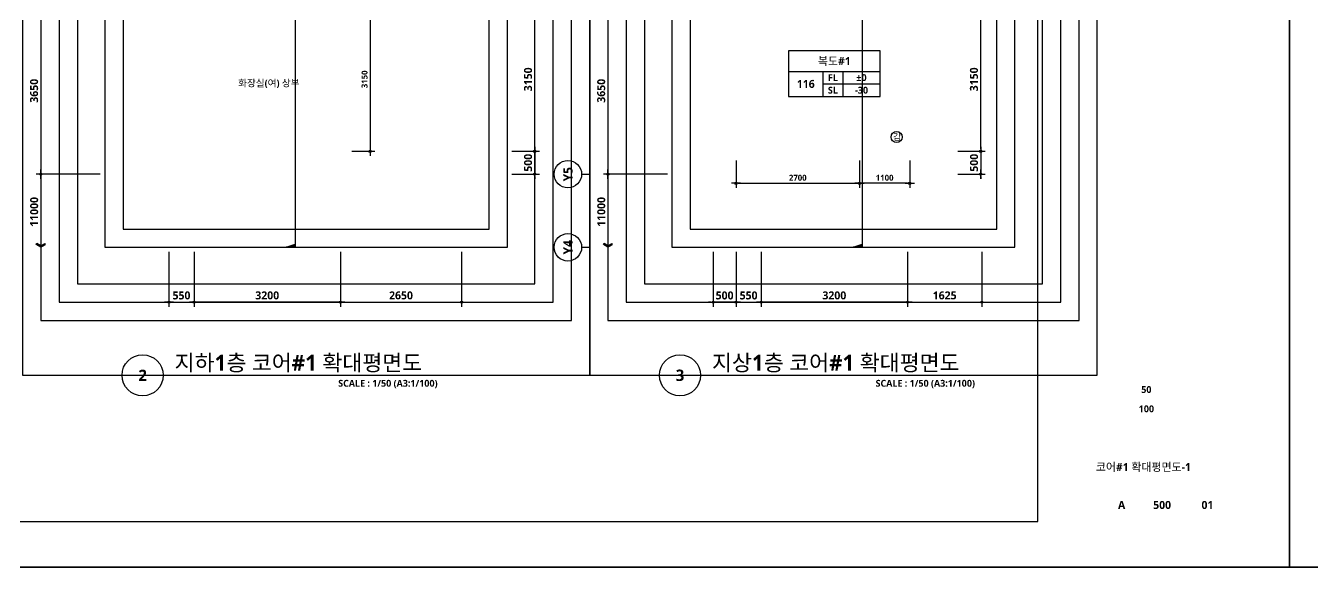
# Model space of a CAD drawing. Header units: millimetres. Extents: x -12482 to 126000, y 0 to 220200.
# Drawn here: x 14369 to 42500, y 0 to 11848 of the extents above; entities that cross this region are included whole.
import ezdxf
from ezdxf.enums import TextEntityAlignment as Align

# ---------------------------------------------------------------- set-up
doc = ezdxf.new("R2010")
doc.units = ezdxf.units.MM
doc.header["$LTSCALE"] = 60
doc.linetypes.add('CEN', pattern=[62, 60, -1, 0, -1])
doc.layers.get('Defpoints').update_dxf_attribs({"color": 153})
for name, color, linetype in [('A-ANNO-DIM', 4, 'Continuous'), ('A-ANNO-GRA1', 7, 'Continuous'), ('A-ANNO-SYMB', 7, 'Continuous'), ('A-ANNO-TEXT1', 7, 'Continuous'), ('A-ANNO-TEXT2', 3, 'Continuous'), ('A-ANNO-TITL', 7, 'Continuous'), ('A-ST-AXIS-BUB', 7, 'Continuous'), ('A-ST-AXIS-DIM', 7, 'Continuous'), ('AA-MKXX', 3, 'Continuous'), ('AA-XXXX-TXT1', 2, 'Continuous')]:
    doc.layers.add(name, color=color, linetype=linetype)
for name, color, linetype, plot in [('Defpoint', 161, 'Continuous', False), ('G(그리드1)', 185, 'Continuous', False), ('G(그리드2)', 235, 'Continuous', False)]:
    doc.layers.add(name, color=color, linetype=linetype, plot=plot)
doc.styles.add('2020음성 1차', font='NanumGothicBold.ttf')
doc.styles.add('SH_나눔', font='')
doc.styles.add('SH_진천_나눔', font='')
doc.styles.get('SH_나눔').set_extended_font_data('NanumGothic', bold=True)
doc.styles.get('SH_진천_나눔').set_extended_font_data('NanumGothic', bold=True)
doc.dimstyles.new('SHP 50', dxfattribs={"dimscale": 50, "dimtxt": 3.5, "dimasz": 1, "dimexe": 2, "dimexo": 2, "dimgap": 1, "dimtad": 1, "dimdec": 0, "dimzin": 0, "dimdsep": 46, "dimtxsty": 'SH_진천_나눔', "dimblk": 'DIMDOT', "dimcen": 0.09, "dimclrd": 256, "dimclre": 256, "dimclrt": 3, "dimadec": 0, "dimazin": 1, "dimtfac": 1, "dimtdec": 0, "dimtix": 1, "dimtmove": 2, "dimatfit": 0, "dimldrblk": 'DIMDOT', "dimfxl": 1, "dimtolj": 1, "dimtzin": 0, "dimlwd": -1, "dimlwe": -1, "dimarcsym": 0})
doc.dimstyles.new('SHP 50내부', dxfattribs={"dimscale": 50, "dimtxt": 2.6, "dimasz": 1, "dimexe": 2, "dimexo": 2, "dimgap": 1, "dimtad": 1, "dimdec": 0, "dimzin": 0, "dimdsep": 46, "dimtxsty": '2020음성 1차', "dimblk": 'DIMDOT', "dimcen": 0.09, "dimclrd": 256, "dimclre": 256, "dimclrt": 3, "dimadec": 0, "dimazin": 1, "dimtfac": 1, "dimtdec": 0, "dimtix": 1, "dimtmove": 2, "dimatfit": 0, "dimldrblk": 'DIMDOT', "dimfxl": 1, "dimtolj": 1, "dimtzin": 0, "dimlwd": -1, "dimlwe": -1, "dimarcsym": 0})

# ---------------------------------------------------------------- blocks, each defined once
blk = doc.blocks.new('DIMDOT')
at = {"color": 0}
blk.add_line((-2, 0), (2, 0), dxfattribs=at)
for radius in [0.5, 0.25]:
    blk.add_circle((0, 0), radius, dxfattribs=at)
blk = doc.blocks.new('*D17064')
at = {"layer": 'A-ST-AXIS-DIM'}
for p, q in [((25000, 12250), (25600, 12250)), ((25500, 9150), (25500, 12200)), ((25000, 9100), (25600, 9100))]:
    blk.add_line(p, q, dxfattribs=at)
at = {"layer": 'Defpoints', "color": 0}
for p in [(24900, 12250), (25500, 12250), (24900, 9100)]:
    blk.add_point(p, dxfattribs=at)
at = {"layer": 'A-ST-AXIS-DIM', "linetype": 'ByBlock', "xscale": 50, "yscale": 50, "zscale": 50}
for p, rotation in [((25500, 12250), 90), ((25500, 9100), 270)]:
    blk.add_blockref('DIMDOT', p, dxfattribs=dict(at, rotation=rotation))
at = {"layer": 'A-ST-AXIS-DIM', "color": 3, "insert": (25353, 10675), "char_height": 175, "attachment_point": 5, "rotation": 90, "style": 'SH_진천_나눔'}
blk.add_mtext('\\A1;3150', dxfattribs=at)
blk = doc.blocks.new('*D17065')
at = {"layer": 'A-ST-AXIS-DIM'}
for p, q in [((25000, 9100), (25600, 9100)), ((25500, 9150), (25500, 9200)), ((25500, 9100), (25500, 8600)), ((25000, 8600), (25600, 8600)), ((25500, 8550), (25500, 8500))]:
    blk.add_line(p, q, dxfattribs=at)
at = {"layer": 'Defpoints', "color": 0}
for p in [(24900, 9100), (24900, 8600), (25500, 8600)]:
    blk.add_point(p, dxfattribs=at)
at = {"layer": 'A-ST-AXIS-DIM', "linetype": 'ByBlock', "xscale": 50, "yscale": 50, "zscale": 50}
for p, rotation in [((25500, 9100), 270), ((25500, 8600), 90)]:
    blk.add_blockref('DIMDOT', p, dxfattribs=dict(at, rotation=rotation))
at = {"layer": 'A-ST-AXIS-DIM', "color": 3, "insert": (25354, 8850), "char_height": 175, "attachment_point": 5, "rotation": 90, "style": 'SH_진천_나눔'}
blk.add_mtext('\\A1;500', dxfattribs=at)
blk = doc.blocks.new('*U13165')
at = {"layer": 'A-ANNO-TITL'}
blk.add_line((0, 0), (6250, 0), dxfattribs=at)
blk.add_circle((-450, 0), 450, dxfattribs=at)
at = {"layer": 'AA-XXXX-TXT1', "style": 'SH_진천_나눔'}
blk.add_attdef('DWG.TITLE', (250, 100), '', height=350, dxfattribs=at)
at = {"layer": 'AA-XXXX-TXT1', "color": 7, "style": 'SH_진천_나눔'}
blk.add_attdef('NO1', text='', height=300, dxfattribs=at).set_placement((-450, 0), align=Align.MIDDLE)
at = {"layer": 'AA-XXXX-TXT1', "style": 'SH_진천_나눔'}
blk.add_attdef('SCALE', text='', height=150, dxfattribs=at).set_placement((6000, -100), align=Align.TOP_RIGHT)
blk = doc.blocks.new('A-ST-AXIS-BUB-1')
at = {"layer": 'A-ST-AXIS-BUB'}
blk.add_line((0, 350), (0, 0), dxfattribs=at)
blk.add_circle((0, 950), 600, dxfattribs=at)
blk = doc.blocks.new('arrow1')
at = {"color": 0}
for p, q in [((0, 0), (0.29, 0.5)), ((0, 0), (0.29, -0.5)), ((0.16, 0), (0.41, 0.43)), ((0.16, 0), (0.41, -0.43)), ((0.29, 0.5), (0.41, 0.43)), ((0.29, -0.5), (0.41, -0.43))]:
    blk.add_line(p, q, dxfattribs=at)
blk = doc.blocks.new('*D17411')
at = {"layer": 'A-ST-AXIS-DIM'}
for p, q in [((16000, 12250), (14600, 12250)), ((14700, 12200), (14700, 8650)), ((16000, 8600), (14600, 8600))]:
    blk.add_line(p, q, dxfattribs=at)
at = {"layer": 'Defpoints', "color": 0}
for p in [(16100, 12250), (14700, 8600), (16100, 8600)]:
    blk.add_point(p, dxfattribs=at)
at = {"layer": 'A-ST-AXIS-DIM', "linetype": 'ByBlock', "xscale": 50, "yscale": 50, "zscale": 50}
for p, rotation in [((14700, 12250), 90), ((14700, 8600), 270)]:
    blk.add_blockref('DIMDOT', p, dxfattribs=dict(at, rotation=rotation))
at = {"layer": 'A-ST-AXIS-DIM', "color": 3, "insert": (14553, 10425), "char_height": 175, "attachment_point": 5, "rotation": 90, "style": 'SH_진천_나눔'}
blk.add_mtext('\\A1;3650', dxfattribs=at)
blk = doc.blocks.new('*D17421')
at = {"layer": 'A-ST-AXIS-DIM'}
for p, q in [((28400, 12250), (27000, 12250)), ((27100, 12200), (27100, 8650)), ((28400, 8600), (27000, 8600))]:
    blk.add_line(p, q, dxfattribs=at)
at = {"layer": 'Defpoints', "color": 0}
for p in [(28500, 12250), (27100, 8600), (28500, 8600)]:
    blk.add_point(p, dxfattribs=at)
at = {"layer": 'A-ST-AXIS-DIM', "linetype": 'ByBlock', "xscale": 50, "yscale": 50, "zscale": 50}
for p, rotation in [((27100, 12250), 90), ((27100, 8600), 270)]:
    blk.add_blockref('DIMDOT', p, dxfattribs=dict(at, rotation=rotation))
at = {"layer": 'A-ST-AXIS-DIM', "color": 3, "insert": (26953, 10425), "char_height": 175, "attachment_point": 5, "rotation": 90, "style": 'SH_진천_나눔'}
blk.add_mtext('\\A1;3650', dxfattribs=at)
blk = doc.blocks.new('*D17506')
at = {"layer": 'A-ST-AXIS-DIM'}
for p, q in [((18050, 6900), (18050, 5700)), ((21250, 6900), (21250, 5700)), ((21200, 5800), (18100, 5800))]:
    blk.add_line(p, q, dxfattribs=at)
at = {"layer": 'Defpoints', "color": 0}
for p in [(18050, 7000), (21250, 7000), (18050, 5800)]:
    blk.add_point(p, dxfattribs=at)
at = {"layer": 'A-ST-AXIS-DIM', "linetype": 'ByBlock', "xscale": 50, "yscale": 50, "zscale": 50, "rotation": 180}
blk.add_blockref('DIMDOT', (18050, 5800), dxfattribs=at)
at = {"layer": 'A-ST-AXIS-DIM', "linetype": 'ByBlock', "xscale": 50, "yscale": 50, "zscale": 50}
blk.add_blockref('DIMDOT', (21250, 5800), dxfattribs=at)
at = {"layer": 'A-ST-AXIS-DIM', "color": 3, "insert": (19650, 5947), "char_height": 175, "attachment_point": 5, "style": 'SH_진천_나눔'}
blk.add_mtext('\\A1;3200', dxfattribs=at)
blk = doc.blocks.new('*D17507')
at = {"layer": 'A-ST-AXIS-DIM'}
for p, q in [((21250, 6900), (21250, 5700)), ((23900, 6900), (23900, 5700)), ((21300, 5800), (23850, 5800))]:
    blk.add_line(p, q, dxfattribs=at)
at = {"layer": 'Defpoints', "color": 0}
for p in [(21250, 7000), (23900, 7000), (23900, 5800)]:
    blk.add_point(p, dxfattribs=at)
at = {"layer": 'A-ST-AXIS-DIM', "linetype": 'ByBlock', "xscale": 50, "yscale": 50, "zscale": 50, "rotation": 180}
blk.add_blockref('DIMDOT', (21250, 5800), dxfattribs=at)
at = {"layer": 'A-ST-AXIS-DIM', "linetype": 'ByBlock', "xscale": 50, "yscale": 50, "zscale": 50}
blk.add_blockref('DIMDOT', (23900, 5800), dxfattribs=at)
at = {"layer": 'A-ST-AXIS-DIM', "color": 3, "insert": (22575, 5947), "char_height": 175, "attachment_point": 5, "style": 'SH_진천_나눔'}
blk.add_mtext('\\A1;2650', dxfattribs=at)
blk = doc.blocks.new('갑종 TEXT100')
at = {"layer": 'A-ANNO-SYMB'}
blk.add_circle((0, 0), 243, dxfattribs=at)
at = {"layer": 'A-ANNO-TITL', "style": '2020음성 1차'}
blk.add_text('갑 ', height=266.7, dxfattribs=at).set_placement((67, 0), align=Align.MIDDLE_CENTER)
blk = doc.blocks.new('*D17522')
at = {"layer": 'A-ANNO-DIM'}
for p, q in [((32600, 8900), (32600, 8300)), ((33700, 8900), (33700, 8300)), ((33650, 8400), (32650, 8400))]:
    blk.add_line(p, q, dxfattribs=at)
at = {"layer": 'Defpoints', "color": 0}
for p in [(32600, 9000), (33700, 9000), (32600, 8400)]:
    blk.add_point(p, dxfattribs=at)
at = {"layer": 'A-ANNO-DIM', "linetype": 'ByBlock', "xscale": 50, "yscale": 50, "zscale": 50, "rotation": 180}
blk.add_blockref('DIMDOT', (32600, 8400), dxfattribs=at)
at = {"layer": 'A-ANNO-DIM', "linetype": 'ByBlock', "xscale": 50, "yscale": 50, "zscale": 50}
blk.add_blockref('DIMDOT', (33700, 8400), dxfattribs=at)
at = {"layer": 'A-ANNO-DIM', "color": 3, "insert": (33150, 8521), "char_height": 130, "attachment_point": 5, "style": '2020음성 1차'}
blk.add_mtext('\\A1;1100', dxfattribs=at)
blk = doc.blocks.new('*D17523')
at = {"layer": 'A-ANNO-DIM'}
for p, q in [((29900, 8900), (29900, 8300)), ((32600, 8900), (32600, 8300)), ((29950, 8400), (32550, 8400))]:
    blk.add_line(p, q, dxfattribs=at)
at = {"layer": 'Defpoints', "color": 0}
for p in [(29900, 9000), (32600, 9000), (32600, 8400)]:
    blk.add_point(p, dxfattribs=at)
at = {"layer": 'A-ANNO-DIM', "linetype": 'ByBlock', "xscale": 50, "yscale": 50, "zscale": 50, "rotation": 180}
blk.add_blockref('DIMDOT', (29900, 8400), dxfattribs=at)
at = {"layer": 'A-ANNO-DIM', "linetype": 'ByBlock', "xscale": 50, "yscale": 50, "zscale": 50}
blk.add_blockref('DIMDOT', (32600, 8400), dxfattribs=at)
at = {"layer": 'A-ANNO-DIM', "color": 3, "insert": (31250, 8521), "char_height": 130, "attachment_point": 5, "style": '2020음성 1차'}
blk.add_mtext('\\A1;2700', dxfattribs=at)
blk = doc.blocks.new('*D17558')
at = {"layer": 'A-ST-AXIS-DIM'}
for p, q in [((17500, 6900), (17500, 5700)), ((18050, 6900), (18050, 5700)), ((17550, 5800), (18000, 5800))]:
    blk.add_line(p, q, dxfattribs=at)
at = {"layer": 'Defpoints', "color": 0}
for p in [(17500, 7000), (18050, 7000), (18050, 5800)]:
    blk.add_point(p, dxfattribs=at)
at = {"layer": 'A-ST-AXIS-DIM', "linetype": 'ByBlock', "xscale": 50, "yscale": 50, "zscale": 50, "rotation": 180}
blk.add_blockref('DIMDOT', (17500, 5800), dxfattribs=at)
at = {"layer": 'A-ST-AXIS-DIM', "linetype": 'ByBlock', "xscale": 50, "yscale": 50, "zscale": 50}
blk.add_blockref('DIMDOT', (18050, 5800), dxfattribs=at)
at = {"layer": 'A-ST-AXIS-DIM', "color": 3, "insert": (17775, 5946), "char_height": 175, "attachment_point": 5, "style": 'SH_진천_나눔'}
blk.add_mtext('\\A1;550', dxfattribs=at)
blk = doc.blocks.new('*D17559')
at = {"layer": 'A-ST-AXIS-DIM'}
for p, q in [((30450, 6900), (30450, 5700)), ((33650, 6900), (33650, 5700)), ((33600, 5800), (30500, 5800))]:
    blk.add_line(p, q, dxfattribs=at)
at = {"layer": 'Defpoints', "color": 0}
for p in [(30450, 7000), (33650, 7000), (30450, 5800)]:
    blk.add_point(p, dxfattribs=at)
at = {"layer": 'A-ST-AXIS-DIM', "linetype": 'ByBlock', "xscale": 50, "yscale": 50, "zscale": 50, "rotation": 180}
blk.add_blockref('DIMDOT', (30450, 5800), dxfattribs=at)
at = {"layer": 'A-ST-AXIS-DIM', "linetype": 'ByBlock', "xscale": 50, "yscale": 50, "zscale": 50}
blk.add_blockref('DIMDOT', (33650, 5800), dxfattribs=at)
at = {"layer": 'A-ST-AXIS-DIM', "color": 3, "insert": (32050, 5947), "char_height": 175, "attachment_point": 5, "style": 'SH_진천_나눔'}
blk.add_mtext('\\A1;3200', dxfattribs=at)
blk = doc.blocks.new('*D17560')
at = {"layer": 'A-ST-AXIS-DIM'}
for p, q in [((33650, 6900), (33650, 5700)), ((35275, 6900), (35275, 5700)), ((33700, 5800), (35225, 5800))]:
    blk.add_line(p, q, dxfattribs=at)
at = {"layer": 'Defpoints', "color": 0}
for p in [(33650, 7000), (35275, 7000), (35275, 5800)]:
    blk.add_point(p, dxfattribs=at)
at = {"layer": 'A-ST-AXIS-DIM', "linetype": 'ByBlock', "xscale": 50, "yscale": 50, "zscale": 50, "rotation": 180}
blk.add_blockref('DIMDOT', (33650, 5800), dxfattribs=at)
at = {"layer": 'A-ST-AXIS-DIM', "linetype": 'ByBlock', "xscale": 50, "yscale": 50, "zscale": 50}
blk.add_blockref('DIMDOT', (35275, 5800), dxfattribs=at)
at = {"layer": 'A-ST-AXIS-DIM', "color": 3, "insert": (34462, 5947), "char_height": 175, "attachment_point": 5, "style": 'SH_진천_나눔'}
blk.add_mtext('\\A1;1625', dxfattribs=at)
blk = doc.blocks.new('*D17561')
at = {"layer": 'A-ST-AXIS-DIM'}
for p, q in [((29900, 6900), (29900, 5700)), ((30450, 6900), (30450, 5700)), ((29950, 5800), (30400, 5800))]:
    blk.add_line(p, q, dxfattribs=at)
at = {"layer": 'Defpoints', "color": 0}
for p in [(29900, 7000), (30450, 7000), (30450, 5800)]:
    blk.add_point(p, dxfattribs=at)
at = {"layer": 'A-ST-AXIS-DIM', "linetype": 'ByBlock', "xscale": 50, "yscale": 50, "zscale": 50, "rotation": 180}
blk.add_blockref('DIMDOT', (29900, 5800), dxfattribs=at)
at = {"layer": 'A-ST-AXIS-DIM', "linetype": 'ByBlock', "xscale": 50, "yscale": 50, "zscale": 50}
blk.add_blockref('DIMDOT', (30450, 5800), dxfattribs=at)
at = {"layer": 'A-ST-AXIS-DIM', "color": 3, "insert": (30175, 5946), "char_height": 175, "attachment_point": 5, "style": 'SH_진천_나눔'}
blk.add_mtext('\\A1;550', dxfattribs=at)
blk = doc.blocks.new('*D17662')
at = {"layer": 'A-ST-AXIS-DIM'}
for p, q in [((29400, 6900), (29400, 5700)), ((29900, 6900), (29900, 5700)), ((29350, 5800), (29300, 5800)), ((29900, 5800), (29400, 5800)), ((29950, 5800), (30000, 5800))]:
    blk.add_line(p, q, dxfattribs=at)
at = {"layer": 'Defpoints', "color": 0}
for p in [(29400, 7000), (29900, 7000), (29400, 5800)]:
    blk.add_point(p, dxfattribs=at)
at = {"layer": 'A-ST-AXIS-DIM', "linetype": 'ByBlock', "xscale": 50, "yscale": 50, "zscale": 50}
blk.add_blockref('DIMDOT', (29400, 5800), dxfattribs=at)
at = {"layer": 'A-ST-AXIS-DIM', "linetype": 'ByBlock', "xscale": 50, "yscale": 50, "zscale": 50, "rotation": 180}
blk.add_blockref('DIMDOT', (29900, 5800), dxfattribs=at)
at = {"layer": 'A-ST-AXIS-DIM', "color": 3, "insert": (29650, 5946), "char_height": 175, "attachment_point": 5, "style": 'SH_진천_나눔'}
blk.add_mtext('\\A1;500', dxfattribs=at)
blk = doc.blocks.new('*D17678')
at = {"layer": 'A-ST-AXIS-DIM'}
for p, q in [((34750, 12250), (35350, 12250)), ((35250, 9150), (35250, 12200)), ((34750, 9100), (35350, 9100))]:
    blk.add_line(p, q, dxfattribs=at)
at = {"layer": 'Defpoints', "color": 0}
for p in [(34650, 12250), (35250, 12250), (34650, 9100)]:
    blk.add_point(p, dxfattribs=at)
at = {"layer": 'A-ST-AXIS-DIM', "linetype": 'ByBlock', "xscale": 50, "yscale": 50, "zscale": 50}
for p, rotation in [((35250, 12250), 90), ((35250, 9100), 270)]:
    blk.add_blockref('DIMDOT', p, dxfattribs=dict(at, rotation=rotation))
at = {"layer": 'A-ST-AXIS-DIM', "color": 3, "insert": (35103, 10675), "char_height": 175, "attachment_point": 5, "rotation": 90, "style": 'SH_진천_나눔'}
blk.add_mtext('\\A1;3150', dxfattribs=at)
blk = doc.blocks.new('*D17679')
at = {"layer": 'A-ST-AXIS-DIM'}
for p, q in [((34750, 9100), (35350, 9100)), ((35250, 9150), (35250, 9200)), ((35250, 9100), (35250, 8600)), ((34750, 8600), (35350, 8600)), ((35250, 8550), (35250, 8500))]:
    blk.add_line(p, q, dxfattribs=at)
at = {"layer": 'Defpoints', "color": 0}
for p in [(34650, 9100), (34650, 8600), (35250, 8600)]:
    blk.add_point(p, dxfattribs=at)
at = {"layer": 'A-ST-AXIS-DIM', "linetype": 'ByBlock', "xscale": 50, "yscale": 50, "zscale": 50}
for p, rotation in [((35250, 9100), 270), ((35250, 8600), 90)]:
    blk.add_blockref('DIMDOT', p, dxfattribs=dict(at, rotation=rotation))
at = {"layer": 'A-ST-AXIS-DIM', "color": 3, "insert": (35104, 8850), "char_height": 175, "attachment_point": 5, "rotation": 90, "style": 'SH_진천_나눔'}
blk.add_mtext('\\A1;500', dxfattribs=at)
blk = doc.blocks.new('G$C9D92D8A7')
at = {"layer": 'A-ANNO-GRA1'}
for p, q in [((0, 11), (40, 11)), ((15, 11), (15, 0)), ((23.75, 11), (23.75, 0)), ((15, 5.5), (40, 5.5))]:
    blk.add_line(p, q, dxfattribs=at)
blk.add_lwpolyline([(0, 20), (0, 0), (40, 0), (40, 20)], close=True, dxfattribs=at)
at = {"style": '2020음성 1차'}
for tag, height, p in [('실명', 3.5, (20, 15.5)), ('실번호', 3.5, (7.5, 5.5)), ('마감레벨', 3, (31.875, 8.25)), ('구조레벨', 3, (31.875, 2.75))]:
    blk.add_attdef(tag, text='', height=height, dxfattribs=at).set_placement(p, align=Align.MIDDLE_CENTER)
at = {"layer": 'A-ANNO-TEXT1', "style": 'SH_나눔'}
for s, p in [('FL', (19.375, 8.25)), ('SL', (19.375, 2.75))]:
    blk.add_text(s, height=3, dxfattribs=at).set_placement(p, align=Align.MIDDLE)
blk = doc.blocks.new('*U15082')
at = {"layer": 'AA-MKXX'}
blk.add_hatch(color=256, dxfattribs=at).paths.add_polyline_path([(48000, 600), (47790, 0), (48000, 0)])
at = {"layer": 'AA-MKXX', "linetype": 'CEN', "ltscale": 300}
blk.add_line((900, 0), (48000, 0), dxfattribs=at)
at = {"layer": 'AA-MKXX'}
blk.add_lwpolyline([(48000, 0), (48000, 600), (47790, 0)], close=True, dxfattribs=at)
blk = doc.blocks.new('*D19909')
at = {"layer": 'A-ANNO-DIM'}
for p, q in [((21500, 12250), (22000, 12250)), ((21900, 12200), (21900, 9150)), ((21500, 9100), (22000, 9100))]:
    blk.add_line(p, q, dxfattribs=at)
at = {"layer": 'Defpoints', "color": 0}
for p in [(21400, 12250), (21400, 9100), (21900, 9100)]:
    blk.add_point(p, dxfattribs=at)
at = {"layer": 'A-ANNO-DIM', "linetype": 'ByBlock', "xscale": 50, "yscale": 50, "zscale": 50}
for p, rotation in [((21900, 12250), 90), ((21900, 9100), 270)]:
    blk.add_blockref('DIMDOT', p, dxfattribs=dict(at, rotation=rotation))
at = {"layer": 'A-ANNO-DIM', "color": 3, "insert": (21778, 10675), "char_height": 130, "attachment_point": 5, "rotation": 90, "style": '2020음성 1차'}
blk.add_mtext('\\A1;3150', dxfattribs=at)

msp = doc.modelspace()

# ---------------------------------------------------------------- linework, layer by layer
at = {"layer": 'A-ST-AXIS-DIM'}
for p, q in [((15600, 8600), (14600, 8600)), ((14700, 8550), (14700, 7000)), ((28400, 8600), (27000, 8600)), ((27100, 8550), (27100, 7000))]:
    msp.add_line(p, q, dxfattribs=at)
at = {"layer": 'Defpoint'}
for points in [[(0, 29700), (42000, 29700), (42000, 0), (0, 0)], [(42000, 29700), (84000, 29700), (84000, 0), (42000, 0)], [(1000, 1000), (36500, 1000), (36500, 28700), (1000, 28700)]]:
    msp.add_lwpolyline(points, close=True, dxfattribs=at)
at = {"layer": 'Defpoints'}
for points in [[(42000, 0), (42000, 29700), (0, 29700), (0, 0)], [(84000, 0), (84000, 29700), (42000, 29700), (42000, 0)], [(36500, 1000), (36500, 28700), (1000, 28700), (1000, 1000)]]:
    msp.add_lwpolyline(points, close=True, dxfattribs=at)
at = {"layer": 'G(그리드1)'}
for points in [[(26700, 25500), (14300, 25500), (14300, 4200), (26700, 4200)], [(37800, 25500), (26700, 25500), (26700, 4200), (37800, 4200)], [(26300, 25100), (14700, 25100), (14700, 5400), (26300, 5400)], [(37400, 25100), (27100, 25100), (27100, 5400), (37400, 5400)], [(25900, 24700), (15100, 24700), (15100, 5800), (25900, 5800)], [(37000, 24700), (27500, 24700), (27500, 5800), (37000, 5800)], [(25500, 24300), (15500, 24300), (15500, 6200), (25500, 6200)], [(36600, 24300), (27900, 24300), (27900, 6200), (36600, 6200)], [(24900, 23100), (16100, 23100), (16100, 7000), (24900, 7000)], [(36000, 23100), (28500, 23100), (28500, 7000), (36000, 7000)]]:
    msp.add_lwpolyline(points, close=True, dxfattribs=at)
at = {"layer": 'G(그리드2)'}
for points in [[(24500, 22700), (16500, 22700), (16500, 7400), (24500, 7400)], [(35600, 22700), (28900, 22700), (28900, 7400), (35600, 7400)]]:
    msp.add_lwpolyline(points, close=True, dxfattribs=at)

# ---------------------------------------------------------------- block references
at = {"xscale": -0.3333333333333333, "yscale": 0.3333333333333333, "zscale": 0.3333333333333333, "rotation": 89.99999999999967}
for p in [(20261.5, 23000), (32661.5, 23000)]:
    msp.add_blockref('*U15082', p, dxfattribs=at)
at = {"xscale": 0.5, "yscale": 0.5, "zscale": 0.5}
msp.add_blockref('갑종 TEXT100', (33410.6, 9413.3), dxfattribs=at)
ref = msp.add_blockref('*U13165', (17375, 4200))
ref.add_attrib('SCALE', 'SCALE : 1/50 (A3:1/100)', dxfattribs={"layer": 'A-ANNO-TITL', "height": 150, "style": 'SH_진천_나눔'}).set_placement((23375, 4100), align=Align.TOP_RIGHT)
ref.add_attrib('DWG.TITLE', '지하1층 코어#1 확대평면도', (17625, 4300), dxfattribs={"layer": 'A-ANNO-TITL', "height": 347.908, "style": 'SH_진천_나눔'})
ref.add_attrib('NO1', '2', dxfattribs={"layer": 'A-ANNO-TITL', "color": 7, "height": 250, "style": 'SH_진천_나눔'}).set_placement((16925, 4200), align=Align.MIDDLE)
ref = msp.add_blockref('*U13165', (29125, 4200))
ref.add_attrib('SCALE', 'SCALE : 1/50 (A3:1/100)', dxfattribs={"layer": 'A-ANNO-TITL', "height": 150, "style": 'SH_진천_나눔'}).set_placement((35125, 4100), align=Align.TOP_RIGHT)
ref.add_attrib('DWG.TITLE', '지상1층 코어#1 확대평면도', (29375, 4300), dxfattribs={"layer": 'A-ANNO-TITL', "height": 347.908, "style": 'SH_진천_나눔'})
ref.add_attrib('NO1', '3', dxfattribs={"layer": 'A-ANNO-TITL', "color": 7, "height": 250, "style": 'SH_진천_나눔'}).set_placement((28675, 4200), align=Align.MIDDLE)
at = {"layer": 'A-ANNO-TEXT1'}
ref = msp.add_blockref('G$C9D92D8A7', (31050, 10300), dxfattribs=dict(at, xscale=50, yscale=50, zscale=50))
ref.add_attrib('실명', '복도#1', dxfattribs={"layer": 'A-ANNO-TEXT2', "height": 175, "style": '2020음성 1차'}).set_placement((32050, 11075, 137333.3), align=Align.MIDDLE_CENTER)
ref.add_attrib('실번호', '116', dxfattribs={"layer": 'A-ANNO-TEXT2', "height": 175, "style": '2020음성 1차'}).set_placement((31425, 10575, 137333.3), align=Align.MIDDLE_CENTER)
ref.add_attrib('마감레벨', '%%p0', dxfattribs={"height": 150, "style": '2020음성 1차'}).set_placement((32643.7, 10712.5, 137333.3), align=Align.MIDDLE_CENTER)
ref.add_attrib('구조레벨', '-30', dxfattribs={"height": 150, "style": '2020음성 1차'}).set_placement((32643.7, 10437.5, 137333.3), align=Align.MIDDLE_CENTER)
at = {"layer": 'A-ST-AXIS-BUB', "xscale": 0.5, "yscale": 0.5, "zscale": 0.5, "rotation": 90}
for p in [(26700, 8600), (26700, 7000)]:
    msp.add_blockref('A-ST-AXIS-BUB-1', p, dxfattribs=at)
at = {"layer": 'A-ST-AXIS-DIM'}
for name, p, xscale, yscale, zscale, rotation in [('DIMDOT', (14700, 8600), 50, 50, 50, 90), ('DIMDOT', (27100, 8600), 50, 50, 50, 90), ('arrow1', (14700, 7000), -200, 200, 200, 269.9999999999856), ('arrow1', (27100, 7000), -200, 200, 200, 269.9999999999856)]:
    msp.add_blockref(name, p, dxfattribs=dict(at, xscale=xscale, yscale=yscale, zscale=zscale, rotation=rotation))

# ---------------------------------------------------------------- texts
at = {"layer": 'A-ANNO-TEXT1', "style": 'SH_진천_나눔'}
for s, p in [('Y5', (26225, 8600)), ('Y4', (26225, 7000))]:
    msp.add_text(s, height=200, rotation=90, dxfattribs=at).set_placement(p, align=Align.MIDDLE_CENTER)
at = {"layer": 'A-ANNO-TEXT2', "style": 'SH_진천_나눔'}
msp.add_text('화장실(여) 상부', height=150, dxfattribs=at).set_placement((19685, 10592.9), align=Align.MIDDLE_CENTER)
at = {"layer": 'A-ANNO-TITL', "style": 'SH_진천_나눔'}
for s, height, p in [('50', 150, (38872.6, 3888.9)), ('100', 150, (38872.6, 3466.7)), (' 코어#1 확대평면도-1', 175, (38778.4, 2198.6)), ('A', 175, (38331.3, 1363.5)), ('500', 175, (39216.8, 1363.5)), ('01', 175, (40207.9, 1363.5))]:
    msp.add_text(s, height=height, dxfattribs=at).set_placement(p, align=Align.MIDDLE)
at = {"layer": 'A-ST-AXIS-DIM', "color": 3, "char_height": 175, "attachment_point": 5, "rotation": 90, "style": 'SH_진천_나눔'}
for insert in [(14554, 7775), (26954, 7775)]:
    msp.add_mtext('\\A1;11000', dxfattribs=dict(at, insert=insert))

# ---------------------------------------------------------------- dimensions: what is measured, and where the dimension line sits
at = {"layer": 'A-ANNO-DIM'}
for base, p1, p2, angle, picture, middle in [((21900, 9100), (21400, 12250), (21400, 9100), 270, '*D19909', (21778.3, 10675)), ((32600, 8400), (33700, 9000), (32600, 9000), 180, '*D17522', (33150, 8521.3))]:
    dim = msp.add_linear_dim(base=base, p1=p1, p2=p2, angle=angle, dimstyle='SHP 50내부', override={"dimtxsty": '2020음성 1차', "dimldrblk": 'DIMDOT'}, dxfattribs=at)
    dim.commit()
    dim.dimension.update_dxf_attribs({"geometry": picture, "text_midpoint": middle})
dim = msp.add_linear_dim(base=(32600, 8400), p1=(29900, 9000), p2=(32600, 9000), dimstyle='SHP 50내부', override={"dimtxsty": '2020음성 1차', "dimldrblk": 'DIMDOT'}, dxfattribs=at)
dim.commit()
dim.dimension.update_dxf_attribs({"geometry": '*D17523', "text_midpoint": (31250, 8521.5)})
at = {"layer": 'A-ST-AXIS-DIM'}
for base, p1, p2, angle, picture, middle in [((14700, 8600), (16100, 12250), (16100, 8600), 270, '*D17411', (14553.4, 10425)), ((25500, 12250), (24900, 9100), (24900, 12250), 90, '*D17064', (25353.4, 10675)), ((27100, 8600), (28500, 12250), (28500, 8600), 270, '*D17421', (26953.4, 10425)), ((25500, 8600), (24900, 9100), (24900, 8600), 270, '*D17065', (25353.8, 8850)), ((18050, 5800), (21250, 7000), (18050, 7000), 180, '*D17506', (19650, 5946.6)), ((29400, 5800), (29900, 7000), (29400, 7000), 180, '*D17662', (29650, 5946.2)), ((30450, 5800), (33650, 7000), (30450, 7000), 180, '*D17559', (32050, 5946.6))]:
    dim = msp.add_linear_dim(base=base, p1=p1, p2=p2, angle=angle, dimstyle='SHP 50', dxfattribs=at)
    dim.commit()
    dim.dimension.update_dxf_attribs({"geometry": picture, "text_midpoint": middle})
for base, p2, angle, picture, middle in [((35250, 12250), (34650, 12250), 270, '*D17678', (35103.4, 10675)), ((35250, 8600), (34650, 8600), 90, '*D17679', (35103.8, 8850))]:
    dim = msp.add_linear_dim(base=base, p1=(34650, 9100), p2=p2, angle=angle, dimstyle='SHP 50', override={"dimtxsty": 'SH_진천_나눔', "dimldrblk": 'DIMDOT'}, dxfattribs=at)
    dim.commit()
    dim.dimension.update_dxf_attribs({"geometry": picture, "text_midpoint": middle})
for base, p1, p2, picture, middle in [((18050, 5800), (17500, 7000), (18050, 7000), '*D17558', (17775, 5946.2)), ((23900, 5800), (21250, 7000), (23900, 7000), '*D17507', (22575, 5946.6)), ((30450, 5800), (29900, 7000), (30450, 7000), '*D17561', (30175, 5946.2)), ((35275, 5800), (33650, 7000), (35275, 7000), '*D17560', (34462.5, 5946.6))]:
    dim = msp.add_linear_dim(base=base, p1=p1, p2=p2, dimstyle='SHP 50', dxfattribs=at)
    dim.commit()
    dim.dimension.update_dxf_attribs({"geometry": picture, "text_midpoint": middle})

doc.saveas('drawing.dxf')
